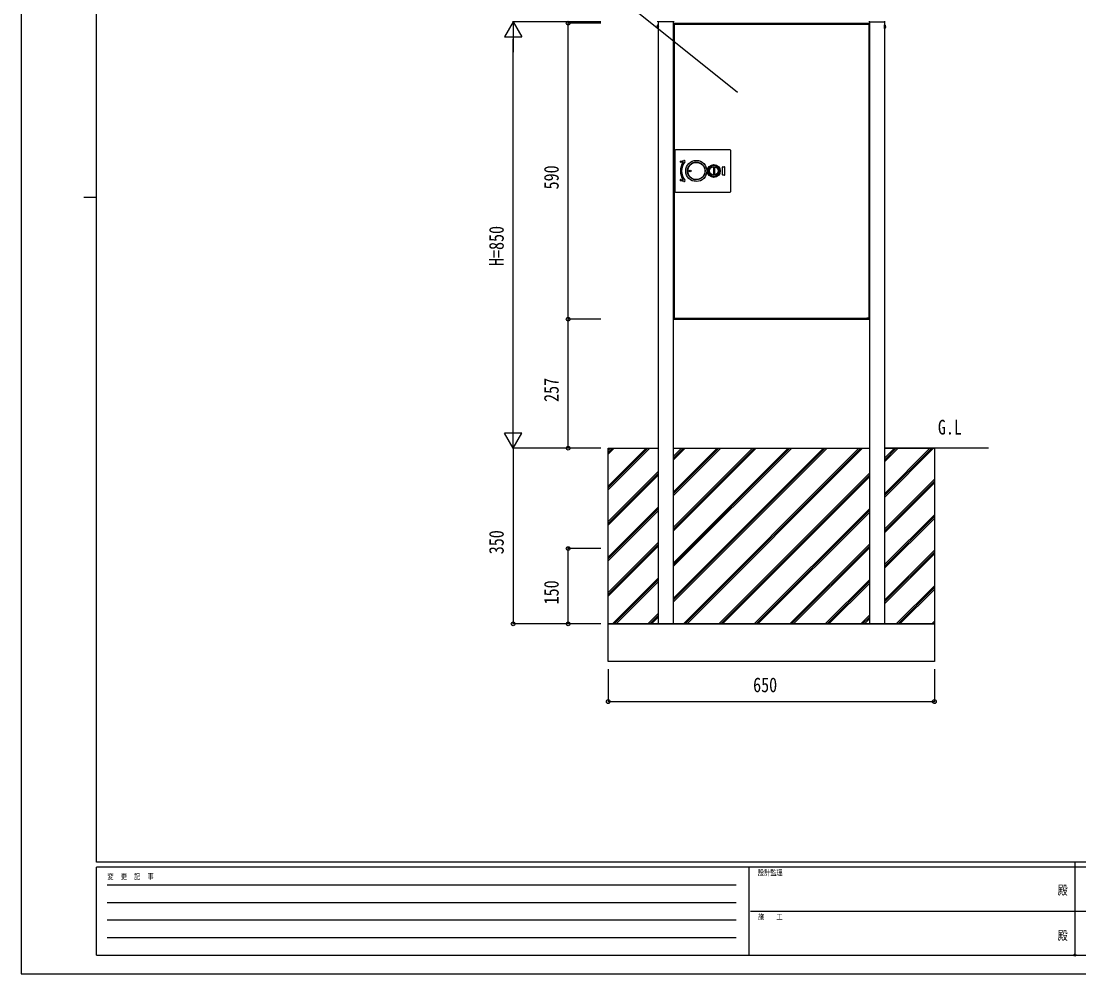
# Model space of a CAD drawing. Units: millimetres, scale not verified. Extents: x -2102 to 2102, y -1485 to 1485.
# Drawn here: x -2102 to 5, y -1485 to 414 of the extents above; entities that cross this region are included whole.
import ezdxf
from ezdxf.enums import TextEntityAlignment as Align

# ---------------------------------------------------------------- set-up
doc = ezdxf.new("R2010")
doc.units = ezdxf.units.MM
doc.header["$LTSCALE"] = 8
doc.header["$PDMODE"] = 32
doc.header["$PDSIZE"] = 4
for name, color, linetype in [('0-3_YKK_A1', 4, 'Continuous'), ('0-4_YKK_D', 6, 'Continuous'), ('0-5_YKK_ZWAK', 7, 'Continuous')]:
    doc.layers.add(name, color=color, linetype=linetype)
doc.styles.add('ＭＳ ゴシック', font='')
doc.styles.get('ＭＳ ゴシック').set_extended_font_data('MS Gothic')

msp = doc.modelspace()

# ---------------------------------------------------------------- linework, layer by layer
at = {"layer": '0-3_YKK_A1'}
for p, q in [((-833.641, 412.5), (-833.576, 413.561)), ((-832.642, 412.5), (-833.641, 412.5)), ((-833.5, 406.25), (-832.991, 406.25)), ((-802.991, 412.5), (-832.991, 412.5)), ((-832.991, 412.5), (-832.991, -787.5)), ((-832.991, 406.25), (-832.991, 398.75)), ((-803.639, 412.5), (-832.642, 412.5)), ((-802.991, 412.5), (-802.991, -787.5)), ((-802.491, 408.7), (-802.491, 409.5)), ((-802.491, 409.5), (-801.991, 409.5)), ((-802.491, 408.7), (-802.491, 408)), ((-801.991, 408.7), (-802.491, 408.7)), ((-802.491, 408.5), (-802.491, -178.5)), ((-801.691, 408.5), (-802.491, 408.5)), ((-802.491, 408.5), (-802.491, -178.5)), ((-801.691, 408.5), (-802.491, 408.5)), ((-802.491, 396.5), (-802.491, 408)), ((-802.491, 402.5), (-801.769, 401.25)), ((-802.491, 396.5), (-802.491, 402.5)), ((-801.991, 409.5), (-801.691, 409.5)), ((-801.991, 409.5), (-801.691, 409.5)), ((-801.991, 408.7), (-801.691, 408.7)), ((-801.991, 408.7), (-801.691, 408.7)), ((-801.769, 401.25), (-801.691, 401.25)), ((-801.769, 397.75), (-801.769, 401.25)), ((-801.491, 409.5), (-801.691, 409.5)), ((-801.691, 409.5), (-413.291, 409.5)), ((-801.691, 409.5), (-413.291, 409.5)), ((-801.691, 408.7), (-801.691, 408.5)), ((-801.691, 408.7), (-801.691, 408.5)), ((-801.691, 394.9), (-801.691, 408.5)), ((-801.691, 408.5), (-801.691, -178.5)), ((-801.691, 408.5), (-800.891, 408.5)), ((-801.691, 408.5), (-801.691, -178.5)), ((-801.691, 408.5), (-800.891, 408.5)), ((-801.691, 407.5), (-801.691, 407.3)), ((-801.691, 407.3), (-800.891, 407.3)), ((-800.891, 401.25), (-801.691, 401.25)), ((-801.491, 409.5), (-413.491, 409.5)), ((-801.491, 409.5), (-801.491, 408.7)), ((-800.891, 408.5), (-800.891, -178.5)), ((-800.891, 408.5), (-800.891, -178.5)), ((-800.891, 408.3), (-791.691, 408.3)), ((-800.891, 407.5), (-791.691, 407.5)), ((-800.891, 407.3), (-800.891, 407.5)), ((-800.891, 407.3), (-800.891, -179.3)), ((-791.691, 408.3), (-791.691, 407.5)), ((-791.62, 407.5), (-791.691, 407.5)), ((-791.62, 408.3), (-413.691, 408.3)), ((-791.62, 407.5), (-413.691, 407.5)), ((-423.791, 408.5), (-413.491, 408.5)), ((-420.491, 408.7), (-420.491, 409.5)), ((-420.491, 408.7), (-420.491, 409.5)), ((-416.491, 408.7), (-416.491, 409.5)), ((-416.491, 408.7), (-416.491, 409.5)), ((-412.491, 408.5), (-415.991, 408.5)), ((-412.491, 408.5), (-415.991, 408.5)), ((-413.691, 408.3), (-413.691, 407.5)), ((-413.491, 409.5), (-413.491, 408.7)), ((-413.491, 409.5), (-413.291, 409.5)), ((-413.491, 408.7), (-413.491, 408.5)), ((-413.491, 408.7), (-413.291, 408.7)), ((-412.991, 408.5), (-413.491, 408.5)), ((-412.991, 409.5), (-413.291, 409.5)), ((-412.991, 409.5), (-413.291, 409.5)), ((-413.291, 408.7), (-413.291, 408.5)), ((-413.291, 408.5), (-413.291, 394.9)), ((-413.291, 401.7), (-413.291, 356.7)), ((-413.291, 401.7), (-413.291, 356.7)), ((-412.991, 409.5), (-412.491, 409.5)), ((-412.991, 409.5), (-412.491, 409.5)), ((-412.491, 409.5), (-412.491, 408.7)), ((-412.491, 409.5), (-412.491, 408.7)), ((-412.491, 408.7), (-412.491, 408.5)), ((-412.491, 408.5), (-412.491, 408)), ((-412.491, 408.5), (-412.491, -178.5)), ((-412.491, 408.5), (-412.491, -178.5)), ((-412.491, 396.5), (-412.491, 408)), ((-411.991, 412.5), (-381.991, 412.5)), ((-411.991, 412.5), (-411.991, -787.5)), ((-411.342, 412.5), (-382.339, 412.5)), ((-382.339, 412.5), (-381.341, 412.5)), ((-381.991, 412.5), (-381.991, -787.5)), ((-381.991, 398.75), (-381.991, 406.25)), ((-381.341, 412.5), (-381.405, 413.561)), ((-802.491, 396.5), (-801.769, 397.75)), ((-801.769, 397.75), (-801.691, 397.75)), ((-800.891, 397.75), (-801.691, 397.75)), ((-801.691, 394.9), (-801.691, 394.5)), ((-801.691, 394.5), (-801.691, -178.7)), ((-413.291, 394.9), (-413.291, -179.5)), ((-412.491, 390), (-413.291, 390)), ((-412.491, 390), (-413.291, 390)), ((-412.491, 396.5), (-412.491, -179.5)), ((-412.491, 392.5), (-412.491, 393)), ((-412.491, 392.5), (-412.491, 393)), ((-412.491, 392.5), (-412.491, 390.5)), ((-412.491, 392.5), (-412.491, 390.5)), ((-381.482, 398.75), (-381.991, 398.75)), ((-799.491, 156), (-799.491, 74)), ((-689.491, 157), (-798.491, 157)), ((-688.491, 74), (-688.491, 156)), ((-788.34, 134.505), (-781.548, 136.198)), ((-783.766, 133.068), (-787.735, 132.079)), ((-723.019, 121.501), (-723.032, 108.501)), ((-723.032, 108.501), (-721.032, 108.499)), ((-723.019, 121.501), (-721.019, 121.499)), ((-721.019, 121.499), (-721.032, 108.499)), ((-705.025, 107.25), (-705.025, 122.75)), ((-704.925, 107.35), (-704.925, 122.65)), ((-704.525, 123.25), (-700.525, 123.25)), ((-700.525, 106.75), (-704.525, 106.75)), ((-704.425, 123.15), (-700.625, 123.15)), ((-700.625, 106.85), (-704.425, 106.85)), ((-700.125, 107.35), (-700.125, 122.65)), ((-700.025, 107.25), (-700.025, 122.75)), ((-781.548, 93.802), (-788.34, 95.495)), ((-787.735, 97.921), (-783.766, 96.932)), ((-798.491, 73), (-689.491, 73)), ((-413.291, -126.7), (-413.291, -171.7)), ((-413.291, -126.7), (-413.291, -171.7)), ((-412.491, -138.4), (-413.291, -138.4)), ((-412.491, -138.4), (-413.291, -138.4)), ((-412.491, -135.9), (-412.491, -135.4)), ((-412.491, -135.9), (-412.491, -135.4)), ((-412.491, -135.9), (-412.491, -137.9)), ((-412.491, -135.9), (-412.491, -137.9)), ((-801.691, -178.5), (-802.491, -178.5)), ((-801.691, -178.5), (-802.491, -178.5)), ((-801.991, -179.5), (-802.491, -179.5)), ((-801.991, -179.5), (-802.491, -179.5)), ((-801.991, -178.7), (-801.691, -178.7)), ((-801.991, -178.7), (-801.691, -178.7)), ((-801.991, -179.5), (-801.691, -179.5)), ((-801.991, -179.5), (-801.691, -179.5)), ((-801.691, -178.5), (-800.891, -178.5)), ((-801.691, -178.5), (-800.891, -178.5)), ((-801.691, -179.7), (-801.691, -178.7)), ((-801.691, -178.7), (-801.691, -179.5)), ((-801.691, -178.7), (-801.691, -179.5)), ((-801.691, -179.3), (-797.191, -179.3)), ((-413.291, -179.5), (-801.691, -179.5)), ((-413.291, -179.5), (-801.691, -179.5)), ((-800.891, -179.7), (-800.891, -179.3)), ((-800.891, -180.5), (-413.491, -180.5)), ((-786.691, -178.9), (-799.691, -178.9)), ((-797.191, -179.3), (-797.191, -179.5)), ((-797.191, -179.7), (-797.17, -179.7)), ((-795.691, -178.7), (-762.691, -178.7)), ((-794.691, -180.5), (-793.441, -179.778)), ((-788.691, -180.5), (-794.691, -180.5)), ((-793.441, -178.9), (-793.441, -179.7)), ((-793.441, -179.778), (-793.441, -179.7)), ((-789.941, -179.778), (-793.441, -179.778)), ((-789.941, -178.9), (-789.941, -179.7)), ((-789.941, -179.778), (-789.941, -179.7)), ((-788.691, -180.5), (-789.941, -179.778)), ((-786.691, -178.9), (-786.62, -178.9)), ((-786.691, -179.7), (-786.62, -179.7)), ((-413.691, -178.9), (-786.62, -178.9)), ((-414.091, -179.7), (-786.62, -179.7)), ((-419.291, -178.7), (-452.291, -178.7)), ((-426.291, -180.5), (-425.041, -179.778)), ((-425.041, -178.9), (-425.041, -179.7)), ((-425.041, -179.778), (-421.541, -179.778)), ((-421.541, -178.9), (-421.541, -179.7)), ((-420.291, -180.5), (-421.541, -179.778)), ((-417.591, -180.5), (-421.091, -180.5)), ((-420.991, -179.5), (-420.991, -178.7)), ((-420.991, -179.5), (-420.991, -178.7)), ((-412.491, -178.5), (-417.221, -178.5)), ((-412.491, -178.5), (-417.221, -178.5)), ((-417.091, -179.7), (-413.291, -179.7)), ((-416.991, -179.5), (-416.991, -178.7)), ((-416.991, -179.5), (-416.991, -178.7)), ((-416.591, -179.5), (-416.591, -178.7)), ((-413.291, -178.7), (-416.591, -178.7)), ((-413.691, -178.9), (-413.691, -179.7)), ((-413.491, -180.5), (-413.291, -180.5)), ((-413.291, -178.7), (-413.291, -178.5)), ((-413.291, -178.7), (-413.291, -178.5)), ((-412.491, -178.7), (-413.291, -178.7)), ((-413.291, -178.7), (-413.291, -179.5)), ((-412.991, -178.7), (-413.291, -178.7)), ((-413.291, -178.7), (-413.291, -179.5)), ((-412.991, -178.7), (-413.291, -178.7)), ((-413.291, -179.7), (-413.291, -179.5)), ((-412.991, -179.5), (-413.291, -179.5)), ((-412.991, -179.5), (-413.291, -179.5)), ((-412.991, -179.5), (-412.491, -179.5)), ((-412.991, -179.5), (-412.491, -179.5)), ((-412.491, -179.7), (-412.491, -179.5)), ((-932.49, -442.253), (-927.737, -437.5)), ((-932.49, -512.963), (-857.027, -437.5)), ((-932.49, -445.878), (-924.112, -437.5)), ((-932.49, -516.588), (-853.402, -437.5)), ((-932.49, -449.503), (-920.487, -437.5)), ((-932.49, -520.213), (-849.777, -437.5)), ((-802.991, -454.175), (-786.316, -437.5)), ((-802.991, -524.885), (-715.605, -437.5)), ((-802.991, -595.596), (-644.895, -437.5)), ((-802.991, -666.307), (-574.184, -437.5)), ((-802.991, -737.017), (-503.473, -437.5)), ((-802.991, -457.8), (-782.691, -437.5)), ((-802.991, -528.51), (-711.98, -437.5)), ((-802.991, -599.221), (-641.27, -437.5)), ((-802.991, -669.932), (-570.559, -437.5)), ((-802.991, -740.642), (-499.848, -437.5)), ((-802.991, -461.425), (-779.066, -437.5)), ((-802.991, -532.135), (-708.355, -437.5)), ((-802.991, -602.846), (-637.645, -437.5)), ((-802.991, -673.557), (-566.934, -437.5)), ((-802.991, -744.267), (-496.223, -437.5)), ((-802.991, -437.5), (-411.991, -437.5)), ((-782.763, -787.5), (-432.763, -437.5)), ((-779.138, -787.5), (-429.138, -437.5)), ((-775.513, -787.5), (-425.513, -437.5)), ((-174.759, -437.5), (-381.991, -437.5)), ((-381.991, -457.439), (-362.052, -437.5)), ((-381.991, -528.149), (-291.341, -437.5)), ((-381.991, -461.064), (-358.427, -437.5)), ((-381.991, -531.774), (-287.716, -437.5)), ((-381.991, -464.689), (-354.802, -437.5)), ((-381.991, -535.399), (-284.091, -437.5)), ((-932.49, -583.674), (-832.991, -484.175)), ((-932.49, -587.299), (-832.991, -487.8)), ((-932.49, -590.924), (-832.991, -491.425)), ((-712.052, -787.5), (-411.991, -487.439)), ((-708.427, -787.5), (-411.991, -491.064)), ((-704.802, -787.5), (-411.991, -494.689)), ((-381.991, -598.86), (-282.49, -499.36)), ((-381.991, -602.485), (-282.49, -502.985)), ((-381.991, -606.11), (-282.49, -506.61)), ((-932.49, -654.385), (-832.991, -554.885)), ((-932.49, -658.01), (-832.991, -558.51)), ((-932.49, -661.635), (-832.991, -562.135)), ((-641.341, -787.5), (-411.991, -558.149)), ((-637.716, -787.5), (-411.991, -561.774)), ((-634.091, -787.5), (-411.991, -565.399)), ((-381.991, -669.571), (-282.49, -570.07)), ((-381.991, -673.196), (-282.49, -573.695)), ((-381.991, -676.821), (-282.49, -577.32)), ((-932.49, -725.095), (-832.991, -625.596)), ((-932.49, -728.72), (-832.991, -629.221)), ((-570.631, -787.5), (-411.991, -628.86)), ((-932.49, -732.345), (-832.991, -632.846)), ((-567.006, -787.5), (-411.991, -632.485)), ((-563.381, -787.5), (-411.991, -636.11)), ((-381.991, -740.281), (-282.49, -640.781)), ((-381.991, -743.906), (-282.49, -644.406)), ((-381.991, -747.531), (-282.49, -648.031)), ((-924.184, -787.5), (-832.991, -696.307)), ((-920.559, -787.5), (-832.991, -699.932)), ((-916.934, -787.5), (-832.991, -703.557)), ((-499.92, -787.5), (-411.991, -699.571)), ((-496.295, -787.5), (-411.991, -703.196)), ((-492.67, -787.5), (-411.991, -706.821)), ((-358.499, -787.5), (-282.49, -711.492)), ((-354.874, -787.5), (-282.49, -715.117)), ((-351.249, -787.5), (-282.49, -718.742)), ((-853.473, -787.5), (-832.991, -767.017)), ((-849.848, -787.5), (-832.991, -770.642)), ((-846.223, -787.5), (-832.991, -774.267)), ((-429.209, -787.5), (-411.991, -770.281)), ((-425.584, -787.5), (-411.991, -773.906)), ((-421.959, -787.5), (-411.991, -777.531)), ((-832.991, -787.5), (-802.991, -787.5)), ((-411.991, -787.5), (-381.991, -787.5)), ((-287.788, -787.5), (-282.49, -782.202)), ((-284.163, -787.5), (-282.49, -785.827))]:
    msp.add_line(p, q, dxfattribs=at)
for points in [[(-835.001, 404.55), (-833.145, 403.645), (-832.536, 402.5)], [(-835.001, 400.45), (-833.145, 401.355), (-832.536, 402.5)], [(-833.5, 406.25), (-833.5, 398.75), (-832.991, 398.75)], [(-802.705, 413.561), (-802.641, 412.5), (-803.639, 412.5)], [(-802.491, 408.7), (-802.491, 409.5), (-801.991, 409.5)], [(-801.991, 408.5), (-801.491, 408.5), (-801.491, 408.7), (-413.491, 408.7)], [(-801.491, 408.7), (-801.691, 408.7), (-801.691, 408.5)], [(-801.691, 408.7), (-413.291, 408.7), (-413.291, 408.5), (-413.291, -178.5)], [(-801.691, 408.7), (-413.291, 408.7), (-413.291, 408.5), (-413.291, -178.5)], [(-791.62, 407.5), (-791.62, 408.3), (-791.691, 408.3)], [(-412.276, 413.561), (-412.341, 412.5), (-411.342, 412.5)], [(-379.981, 404.55), (-381.837, 403.645), (-382.446, 402.5)], [(-379.981, 400.45), (-381.837, 401.355), (-382.446, 402.5)], [(-381.482, 398.75), (-381.482, 406.25), (-381.991, 406.25)], [(-801.691, 394.5), (-802.491, 394.5), (-802.491, 396.5)], [(-413.291, 393), (-412.491, 393), (-412.491, 393.5)], [(-413.291, 393), (-412.491, 393), (-412.491, 393.5)], [(-412.491, 389.5), (-412.491, 390), (-412.491, 390.5)], [(-412.491, 389.5), (-412.491, 390), (-412.491, 390.5)], [(-758.206, 132.282), (-759.024, 132.206), (-759.836, 132.093), (-760.643, 131.941), (-761.44, 131.751), (-762.227, 131.524), (-763.001, 131.262), (-763.755, 130.965), (-764.493, 130.635), (-765.213, 130.272), (-765.916, 129.875), (-766.603, 129.444), (-767.272, 128.978), (-767.919, 128.481), (-768.539, 127.957), (-769.132, 127.406), (-769.697, 126.829), (-770.236, 126.225), (-770.747, 125.594), (-771.232, 124.936), (-771.685, 124.256), (-772.103, 123.558), (-772.487, 122.844), (-772.837, 122.114), (-773.151, 121.368), (-773.432, 120.606), (-773.678, 119.829), (-773.887, 119.037), (-774.058, 118.24), (-774.192, 117.439), (-774.287, 116.635), (-774.344, 115.827), (-774.364, 115.015), (-774.345, 114.199), (-774.288, 113.381), (-774.192, 112.566), (-774.058, 111.759), (-773.887, 110.964), (-773.68, 110.18), (-773.437, 109.408)], [(-758.408, 132.092), (-759.209, 132.008), (-760.006, 131.886), (-760.794, 131.727), (-761.573, 131.531), (-762.342, 131.299), (-763.096, 131.032), (-763.832, 130.733), (-764.55, 130.4), (-765.251, 130.036), (-765.935, 129.64), (-766.602, 129.211), (-767.251, 128.749), (-767.881, 128.256), (-768.484, 127.736), (-769.061, 127.191), (-769.611, 126.621), (-770.134, 126.025), (-770.631, 125.405), (-771.101, 124.758), (-771.542, 124.088), (-771.95, 123.4), (-772.324, 122.697), (-772.664, 121.979), (-772.97, 121.247), (-773.243, 120.499), (-773.481, 119.737), (-773.685, 118.96), (-773.852, 118.176), (-773.981, 117.389), (-774.074, 116.599), (-774.13, 115.807), (-774.149, 115.012), (-774.131, 114.214), (-774.075, 113.413), (-773.982, 112.616), (-773.853, 111.829), (-773.688, 111.052), (-773.488, 110.285), (-773.252, 109.528)], [(-773.437, 109.408), (-773.158, 108.648), (-772.842, 107.899), (-772.49, 107.163), (-772.103, 106.442), (-771.684, 105.743), (-771.235, 105.069), (-770.756, 104.417), (-770.247, 103.788), (-769.708, 103.182), (-769.138, 102.6), (-768.539, 102.043), (-767.918, 101.518), (-767.276, 101.025), (-766.614, 100.564), (-765.931, 100.134), (-765.228, 99.736), (-764.504, 99.37), (-763.76, 99.037), (-762.999, 98.738), (-762.226, 98.475), (-761.44, 98.249), (-760.642, 98.059), (-759.836, 97.907), (-759.023, 97.794), (-758.206, 97.718)], [(-773.252, 109.528), (-772.981, 108.781), (-772.674, 108.043), (-772.331, 107.317), (-771.954, 106.607), (-771.544, 105.916), (-771.103, 105.245), (-770.634, 104.599), (-770.137, 103.979), (-769.614, 103.383), (-769.064, 102.813), (-768.487, 102.267), (-767.883, 101.746), (-767.254, 101.253), (-766.605, 100.791), (-765.939, 100.363), (-765.255, 99.966), (-764.554, 99.601), (-763.835, 99.269), (-763.098, 98.968), (-762.343, 98.701), (-761.574, 98.469), (-760.795, 98.273), (-760.006, 98.114), (-759.209, 97.992), (-758.408, 97.908)], [(-759.412, 98.021), (-759.212, 97.993), (-759.011, 97.968), (-758.81, 97.946), (-758.609, 97.926), (-758.408, 97.908)], [(-413.291, -135.4), (-412.491, -135.4), (-412.491, -134.9)], [(-413.291, -135.4), (-412.491, -135.4), (-412.491, -134.9)], [(-412.491, -138.9), (-412.491, -138.4), (-412.491, -137.9)], [(-412.491, -138.9), (-412.491, -138.4), (-412.491, -137.9)], [(-802.491, -179.5), (-802.491, -178.7), (-801.991, -178.7)], [(-802.491, -179.5), (-802.491, -178.7), (-801.991, -178.7)], [(-413.291, -178.7), (-801.691, -178.7), (-801.691, -178.5)], [(-413.291, -178.7), (-801.691, -178.7), (-801.691, -178.5)], [(-800.891, -179.7), (-797.491, -179.7), (-786.691, -179.7)], [(-412.491, -179.5), (-412.491, -178.7), (-412.991, -178.7)], [(-412.491, -179.5), (-412.491, -178.7), (-412.991, -178.7)], [(-381.991, -437.5), (-282.49, -437.5), (-282.49, -787.5), (-932.49, -787.5), (-932.49, -437.5), (-832.991, -437.5)]]:
    msp.add_lwpolyline(points, dxfattribs=at)
msp.add_lwpolyline([(-932.49, -787.5), (-282.49, -787.5), (-282.49, -862.5), (-932.49, -862.5)], close=True, dxfattribs=at)
for centre, radius in [((-757.025, 115), 21), ((-756.991, 115), 17.685), ((-757.025, 115), 17.5), ((-757.025, 115), 17.112), ((-722.025, 115), 12.75), ((-721.991, 115), 12.75), ((-721.991, 115), 12.75), ((-722.025, 115), 12.5), ((-768.991, 115), 1.75), ((-722.025, 115), 11), ((-722.025, 115), 8.5)]:
    msp.add_circle(centre, radius, dxfattribs=at)
for centre, radius, start, end in [((-830.965, 402.5), 4.527, 124.06671, 235.93329), ((-801.691, 408.7), 0.8, 90, 180), ((-801.991, 408), 0.5, 90, 180), ((-800.891, 407.5), 0.8, 90, 180), ((-413.291, 408.7), 0.8, 0, 90), ((-412.991, 408), 0.5, 0, 90), ((-384.017, 402.5), 4.527, 304.06671, 55.93329), ((-798.491, 156), 1, 90, 180), ((-689.491, 156), 1, 0, 90), ((-788.037, 133.292), 1.25, 104, 284), ((-757.025, 115), 31.75, 146.31167, 213.68833), ((-757.025, 115), 29.25, 141.02124, 218.97876), ((-783.693, 132.777), 0.3, 326.31167, 104), ((-781.124, 134.5), 1.75, 321.02124, 104), ((-735.707, 108.178), 32.972, 133.02751, 133.50945), ((-704.525, 122.75), 0.5, 90, 180), ((-704.525, 107.25), 0.5, 180, 270), ((-704.425, 122.65), 0.5, 90, 180), ((-704.425, 107.35), 0.5, 180, 270), ((-700.625, 122.65), 0.5, 0, 90), ((-700.625, 107.35), 0.5, 270, 0), ((-700.525, 122.75), 0.5, 0, 90), ((-700.525, 107.25), 0.5, 270, 0), ((-788.037, 96.708), 1.25, 76, 256), ((-783.693, 97.223), 0.3, 256, 33.68833), ((-781.124, 95.5), 1.75, 256, 38.97876), ((-735.707, 121.822), 32.972, 226.49055, 226.97249), ((-798.491, 74), 1, 180, 270), ((-689.491, 74), 1, 270, 0), ((-800.891, -179.7), 0.8, 180, 270), ((-799.691, -178.9), 0.8, 180, 270), ((-796.191, -179.5), 1, 180, 270), ((-793.891, -179.5), 1, 270, 0), ((-421.091, -179.5), 1, 180, 270), ((-417.591, -179.5), 1, 270, 0), ((-413.291, -179.7), 0.8, 270, 0)]:
    msp.add_arc(centre, radius, start, end, dxfattribs=at)
at = {"layer": '0-4_YKK_D'}
for p, q in [((-1122.007, 412.5), (-1139.507, 382.189)), ((-947.49, 412.5), (-1123.007, 412.5)), ((-1122.007, 412.5), (-1104.507, 382.189)), ((-1122.007, 412.5), (-1122.007, 351.878)), ((-947.49, 409.5), (-1013.49, 409.5)), ((-1012.49, -180.5), (-1012.49, 409.5)), ((-1139.507, 382.189), (-1104.507, 382.189)), ((-1122.007, -402.5), (-1122.007, 377.5)), ((-947.49, -180.5), (-1013.49, -180.5)), ((-947.49, -180.5), (-1013.49, -180.5)), ((-1012.49, -437.5), (-1012.49, -180.5)), ((-1122.007, -437.5), (-1122.007, -376.878)), ((-1122.007, -437.5), (-1139.507, -407.189)), ((-1104.507, -407.189), (-1139.507, -407.189)), ((-1122.007, -437.5), (-1104.507, -407.189)), ((-947.49, -437.5), (-1123.007, -437.5)), ((-947.49, -437.5), (-1123.007, -437.5)), ((-1122.007, -437.5), (-1122.007, -787.5)), ((-947.49, -437.5), (-1013.49, -437.5)), ((-947.49, -637.5), (-1013.49, -637.5)), ((-1012.49, -787.5), (-1012.49, -637.5)), ((-947.49, -787.5), (-1123.007, -787.5)), ((-947.49, -787.5), (-1013.49, -787.5)), ((-932.49, -877.5), (-932.49, -943.5)), ((-282.49, -877.5), (-282.49, -943.5)), ((-932.49, -942.5), (-282.49, -942.5))]:
    msp.add_line(p, q, dxfattribs=at)
msp.add_lwpolyline([(-674.794, 271.166), (-1052.247, 574.5), (-1363.391, 574.5)], dxfattribs=at)
for centre in [(-1012.49, 409.5), (-1012.49, -180.5), (-1012.49, -180.5), (-1012.49, -437.5), (-1012.49, -637.5), (-1122.007, -787.5), (-1012.49, -787.5), (-932.49, -942.5), (-282.49, -942.5)]:
    msp.add_circle(centre, 3.75, dxfattribs=at)
at = {"layer": '0-5_YKK_ZWAK'}
for p, q in [((-1952.49, -1262.5), (-1952.49, 1387.5)), ((-1977.49, 62.5), (-1952.49, 62.5)), ((1947.51, -1262.5), (-1952.49, -1262.5)), ((-2.49, -1262.5), (-2.49, -1447.5)), ((-652.49, -1272.5), (-1952.49, -1272.5)), ((-1952.49, -1447.5), (-1952.49, -1272.5)), ((-652.49, -1272.5), (-652.49, -1447.5)), ((-2.49, -1272.5), (-652.49, -1272.5)), ((647.51, -1272.5), (-2.49, -1272.5)), ((-1931.24, -1307.5), (-677.49, -1307.5)), ((-1931.24, -1342.5), (-677.49, -1342.5)), ((-648.74, -1360), (-2.49, -1360)), ((-2.49, -1360), (647.51, -1360)), ((-1931.24, -1377.5), (-677.49, -1377.5)), ((-1931.24, -1412.5), (-677.49, -1412.5)), ((-1952.49, -1447.5), (-652.49, -1447.5)), ((-652.49, -1447.5), (-2.49, -1447.5)), ((-2.49, -1447.5), (647.51, -1447.5))]:
    msp.add_line(p, q, dxfattribs=at)
msp.add_lwpolyline([(-2102.5, -1485), (2102.5, -1485), (2102.5, 1485), (-2102.5, 1485)], close=True, dxfattribs=at)
msp.add_point((-2.49, -1447.5), dxfattribs=at)

# ---------------------------------------------------------------- texts
at = {"layer": '0-3_YKK_A1', "style": 'ＭＳ ゴシック', "width": 0.8}
msp.add_text('G.L', height=29.33, dxfattribs=at).set_placement((-275.5, -419), align=Align.BOTTOM_LEFT)
at = {"layer": '0-4_YKK_D', "style": 'ＭＳ ゴシック', "width": 0.8}
for s, p in [('590', (-1022.49, 78.233)), ('H=850', (-1132.007, -74.367)), ('257', (-1022.49, -345.267)), ('350', (-1132.007, -648.767)), ('150', (-1022.49, -748.767))]:
    msp.add_text(s, height=29.33, rotation=90, dxfattribs=at).set_placement(p, align=Align.BOTTOM_LEFT)
msp.add_text('650', height=29.33, dxfattribs=at).set_placement((-643.757, -932.5), align=Align.BOTTOM_LEFT)
at = {"layer": '0-5_YKK_ZWAK', "style": 'ＭＳ ゴシック', "width": 0.8}
for s, height, p in [('変  更  記  事', 11, (-1930.655, -1300)), ('設計監理', 11, (-634.157, -1292.5)), ('殿', 18.33, (-36.833, -1332.917)), ('施\u3000\u3000工', 11, (-634.157, -1380)), ('殿', 18.33, (-36.833, -1422.917))]:
    msp.add_text(s, height=height, dxfattribs=at).set_placement(p, align=Align.BOTTOM_LEFT)

doc.saveas('drawing.dxf')
